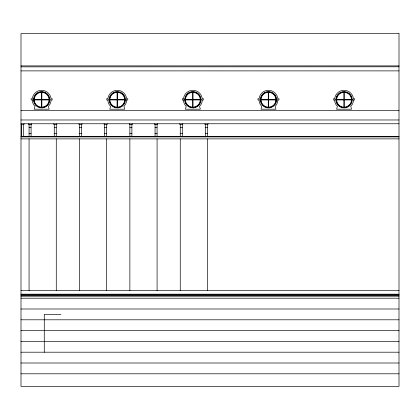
<?xml version="1.0" encoding="UTF-8"?>
<svg xmlns="http://www.w3.org/2000/svg" width="420" height="420" viewBox="0 0 420 420"><rect width="100%" height="100%" fill="white"/><g stroke="black" fill="none" stroke-linecap="round" stroke-linejoin="round"><path stroke-width="0.63" d="M51.093 99.913L50.794 102.197L49.849 104.475L48.347 106.433L49.145 109.2L34.183 109.2L34.981 106.433L33.479 104.475L32.534 102.197L32.235 99.913M126.693 99.913L126.394 102.197L125.449 104.475L123.947 106.433L124.745 109.2L109.783 109.2L110.581 106.433L109.079 104.475L108.134 102.197L107.835 99.913M202.293 99.913L201.994 102.197L201.049 104.475L199.547 106.433L200.345 109.2L185.383 109.2L186.181 106.433L184.679 104.475L183.734 102.197L183.435 99.913M277.893 99.913L277.594 102.197L276.649 104.475L275.147 106.433L275.945 109.2L260.983 109.2L261.781 106.433L260.279 104.475L259.334 102.197L259.035 99.913M353.493 99.913L353.194 102.197L352.249 104.475L350.747 106.433L351.545 109.2L336.583 109.2L337.381 106.433L335.879 104.475L334.934 102.197L334.635 99.913M33.485 99.75L31.238 100.044L31.07 98.795L32.361 98.627L32.534 97.303A9.45 9.45 0 0 1 50.794 97.303L50.967 98.627L52.259 98.795L52.09 100.044L49.843 99.75A8.18 8.18 0 0 0 37.574 92.668A8.18 8.18 0 0 0 37.574 106.832A8.18 8.18 0 0 0 49.843 99.75M109.085 99.75L106.838 100.044L106.67 98.795L107.961 98.627L108.134 97.303A9.45 9.45 0 0 1 126.394 97.303L126.567 98.627L127.859 98.795L127.691 100.044L125.444 99.75A8.18 8.18 0 0 0 113.174 92.668A8.18 8.18 0 0 0 113.174 106.832A8.18 8.18 0 0 0 125.444 99.75M184.684 99.75L182.438 100.044L182.27 98.795L183.561 98.627L183.734 97.303A9.45 9.45 0 0 1 201.994 97.303L202.167 98.627L203.459 98.795L203.291 100.044L201.043 99.75A8.18 8.18 0 0 0 188.774 92.668A8.18 8.18 0 0 0 188.774 106.832A8.18 8.18 0 0 0 201.043 99.75M260.284 99.75L258.038 100.044L257.87 98.795L259.161 98.627L259.334 97.303A9.45 9.45 0 0 1 277.594 97.303L277.767 98.627L279.058 98.795L278.891 100.044L276.644 99.75A8.18 8.18 0 0 0 264.374 92.668A8.18 8.18 0 0 0 264.374 106.832A8.18 8.18 0 0 0 276.644 99.75M335.885 99.75L333.637 100.044L333.469 98.795L334.761 98.627L334.934 97.303A9.45 9.45 0 0 1 353.194 97.303L353.367 98.627L354.659 98.795L354.491 100.044L352.244 99.75A8.18 8.18 0 0 0 339.974 92.668A8.18 8.18 0 0 0 339.974 106.832A8.18 8.18 0 0 0 352.244 99.75M21 65.888L399 65.888M21 66.859L399 66.796M21 70.886L399 70.886M21 110.654L399 110.654M21 119.978L399 119.978M21 123.758L399 123.758M21 124.514L24.024 124.514L24.024 123.758M29.064 127.297L31.08 127.297M54.264 127.297L56.28 127.297M79.464 127.297L81.48 127.297M104.664 127.297L106.68 127.297M129.864 127.297L131.88 127.297M155.064 127.297L157.08 127.297M180.264 127.297L182.28 127.297M205.464 127.297L207.48 127.297M29.064 133.502L31.08 133.502M54.264 133.502L56.28 133.502M79.464 133.502L81.48 133.502M104.664 133.502L106.68 133.502M129.864 133.502L131.88 133.502M155.064 133.502L157.08 133.502M180.264 133.502L182.28 133.502M205.464 133.502L207.48 133.502M21 136.358L399 136.358M21 136.904L399 136.904M21 138.878L399 138.878M21 290.64L399 290.64M21 294.168L399 294.168M21 294.84L399 294.84M21 295.627L399 295.627M21 296.184L399 296.184M21 298.2L399 298.2M21 308.999L399 308.999M60.905 314.401L44.273 314.401L44.273 352.202M21 319.798L399 319.798M21 330.598L399 330.598M21 341.402L399 341.402M21 352.202L399 352.202M21 363.001L399 363.001M21 373.8L399 373.8M207.984 123.758L207.984 124.514L204.96 124.514L204.96 123.758M207.48 124.514L207.48 136.358M207.48 138.878L207.48 290.64M205.464 124.514L205.464 136.358M182.784 123.758L182.784 124.514L179.76 124.514L179.76 123.758M182.28 124.514L182.28 136.358M180.264 124.514L180.264 136.358M180.264 138.878L180.264 290.64M157.584 123.758L157.584 124.514L154.56 124.514L154.56 123.758M157.08 124.514L157.08 136.358M157.08 138.878L157.08 290.64M155.064 124.514L155.064 136.358M132.384 123.758L132.384 124.514L129.36 124.514L129.36 123.758M131.88 124.514L131.88 136.358M129.864 124.514L129.864 136.358M129.864 138.878L129.864 290.64M107.184 123.758L107.184 124.514L104.16 124.514L104.16 123.758M106.68 124.514L106.68 136.358M106.68 138.878L106.68 290.64M104.664 124.514L104.664 136.358M81.984 123.758L81.984 124.514L78.96 124.514L78.96 123.758M81.48 124.514L81.48 136.358M79.464 124.514L79.464 136.358M79.464 138.878L79.464 290.64M56.784 123.758L56.784 124.514L53.76 124.514L53.76 123.758M56.28 124.514L56.28 136.358M56.28 138.878L56.28 290.64M54.264 124.514L54.264 136.358M31.584 123.758L31.584 124.514L28.56 124.514L28.56 123.758M31.08 124.514L31.08 136.358M29.064 124.514L29.064 136.358M29.064 138.878L29.064 290.64M23.52 124.514L23.52 136.358M21.504 124.514L21.504 136.358M34.498 97.829L34.272 99.561L41.475 99.561L41.475 92.358L39.742 92.584A7.418 7.418 0 0 0 34.498 97.829M49.056 99.939L48.83 101.672A7.418 7.418 0 0 1 43.586 106.916L41.853 107.142L41.853 99.939L49.056 99.939M110.098 97.829L109.872 99.561L117.075 99.561L117.075 92.358L115.343 92.584A7.418 7.418 0 0 0 110.098 97.829M124.656 99.939L124.43 101.672A7.418 7.418 0 0 1 119.186 106.916L117.453 107.142L117.453 99.939L124.656 99.939M185.698 97.829L185.472 99.561L192.675 99.561L192.675 92.358L190.942 92.584A7.418 7.418 0 0 0 185.698 97.829M200.256 99.939L200.03 101.672A7.418 7.418 0 0 1 194.785 106.916L193.053 107.142L193.053 99.939L200.256 99.939M261.298 97.829L261.072 99.561L268.275 99.561L268.275 92.358L266.543 92.584A7.418 7.418 0 0 0 261.298 97.829M275.856 99.939L275.63 101.672A7.418 7.418 0 0 1 270.385 106.916L268.653 107.142L268.653 99.939L275.856 99.939M336.898 97.829L336.672 99.561L343.875 99.561L343.875 92.358L342.143 92.584A7.418 7.418 0 0 0 336.898 97.829M351.456 99.939L351.23 101.672A7.418 7.418 0 0 1 345.986 106.916L344.253 107.142L344.253 99.939L351.456 99.939M399 33.6L21 33.6L21 386.4L399 386.4L399 33.6M49.056 99.561L41.853 99.561L41.853 92.358L43.586 92.584A7.418 7.418 0 0 1 48.83 97.829L49.056 99.561M124.656 99.561L117.453 99.561L117.453 92.358L119.186 92.584A7.418 7.418 0 0 1 124.43 97.829L124.656 99.561M200.256 99.561L193.053 99.561L193.053 92.358L194.785 92.584A7.418 7.418 0 0 1 200.03 97.829L200.256 99.561M275.856 99.561L268.653 99.561L268.653 92.358L270.385 92.584A7.418 7.418 0 0 1 275.63 97.829L275.856 99.561M351.456 99.561L344.253 99.561L344.253 92.358L345.986 92.584A7.418 7.418 0 0 1 351.23 97.829L351.456 99.561M41.475 99.939L34.272 99.939L34.498 101.672A7.418 7.418 0 0 0 39.742 106.916L41.475 107.142L41.475 99.939M117.075 99.939L109.872 99.939L110.098 101.672A7.418 7.418 0 0 0 115.343 106.916L117.075 107.142L117.075 99.939M192.675 99.939L185.472 99.939L185.698 101.672A7.418 7.418 0 0 0 190.942 106.916L192.675 107.142L192.675 99.939M268.275 99.939L261.072 99.939L261.298 101.672A7.418 7.418 0 0 0 266.543 106.916L268.275 107.142L268.275 99.939M343.875 99.939L336.672 99.939L336.898 101.672A7.418 7.418 0 0 0 342.143 106.916L343.875 107.142L343.875 99.939M340.163 106.502A7.796 7.796 0 0 0 351.86 99.75A7.796 7.796 0 0 0 340.163 92.998A7.796 7.796 0 0 0 340.163 106.502M264.563 106.502A7.796 7.796 0 0 0 276.26 99.75A7.796 7.796 0 0 0 264.563 92.998A7.796 7.796 0 0 0 264.563 106.502M188.963 106.502A7.796 7.796 0 0 0 200.66 99.75A7.796 7.796 0 0 0 188.963 92.998A7.796 7.796 0 0 0 188.963 106.502M113.363 106.502A7.796 7.796 0 0 0 125.06 99.75A7.796 7.796 0 0 0 113.363 92.998A7.796 7.796 0 0 0 113.363 106.502M37.763 106.502A7.796 7.796 0 0 0 49.46 99.75A7.796 7.796 0 0 0 37.763 92.998A7.796 7.796 0 0 0 37.763 106.502"/></g></svg>
